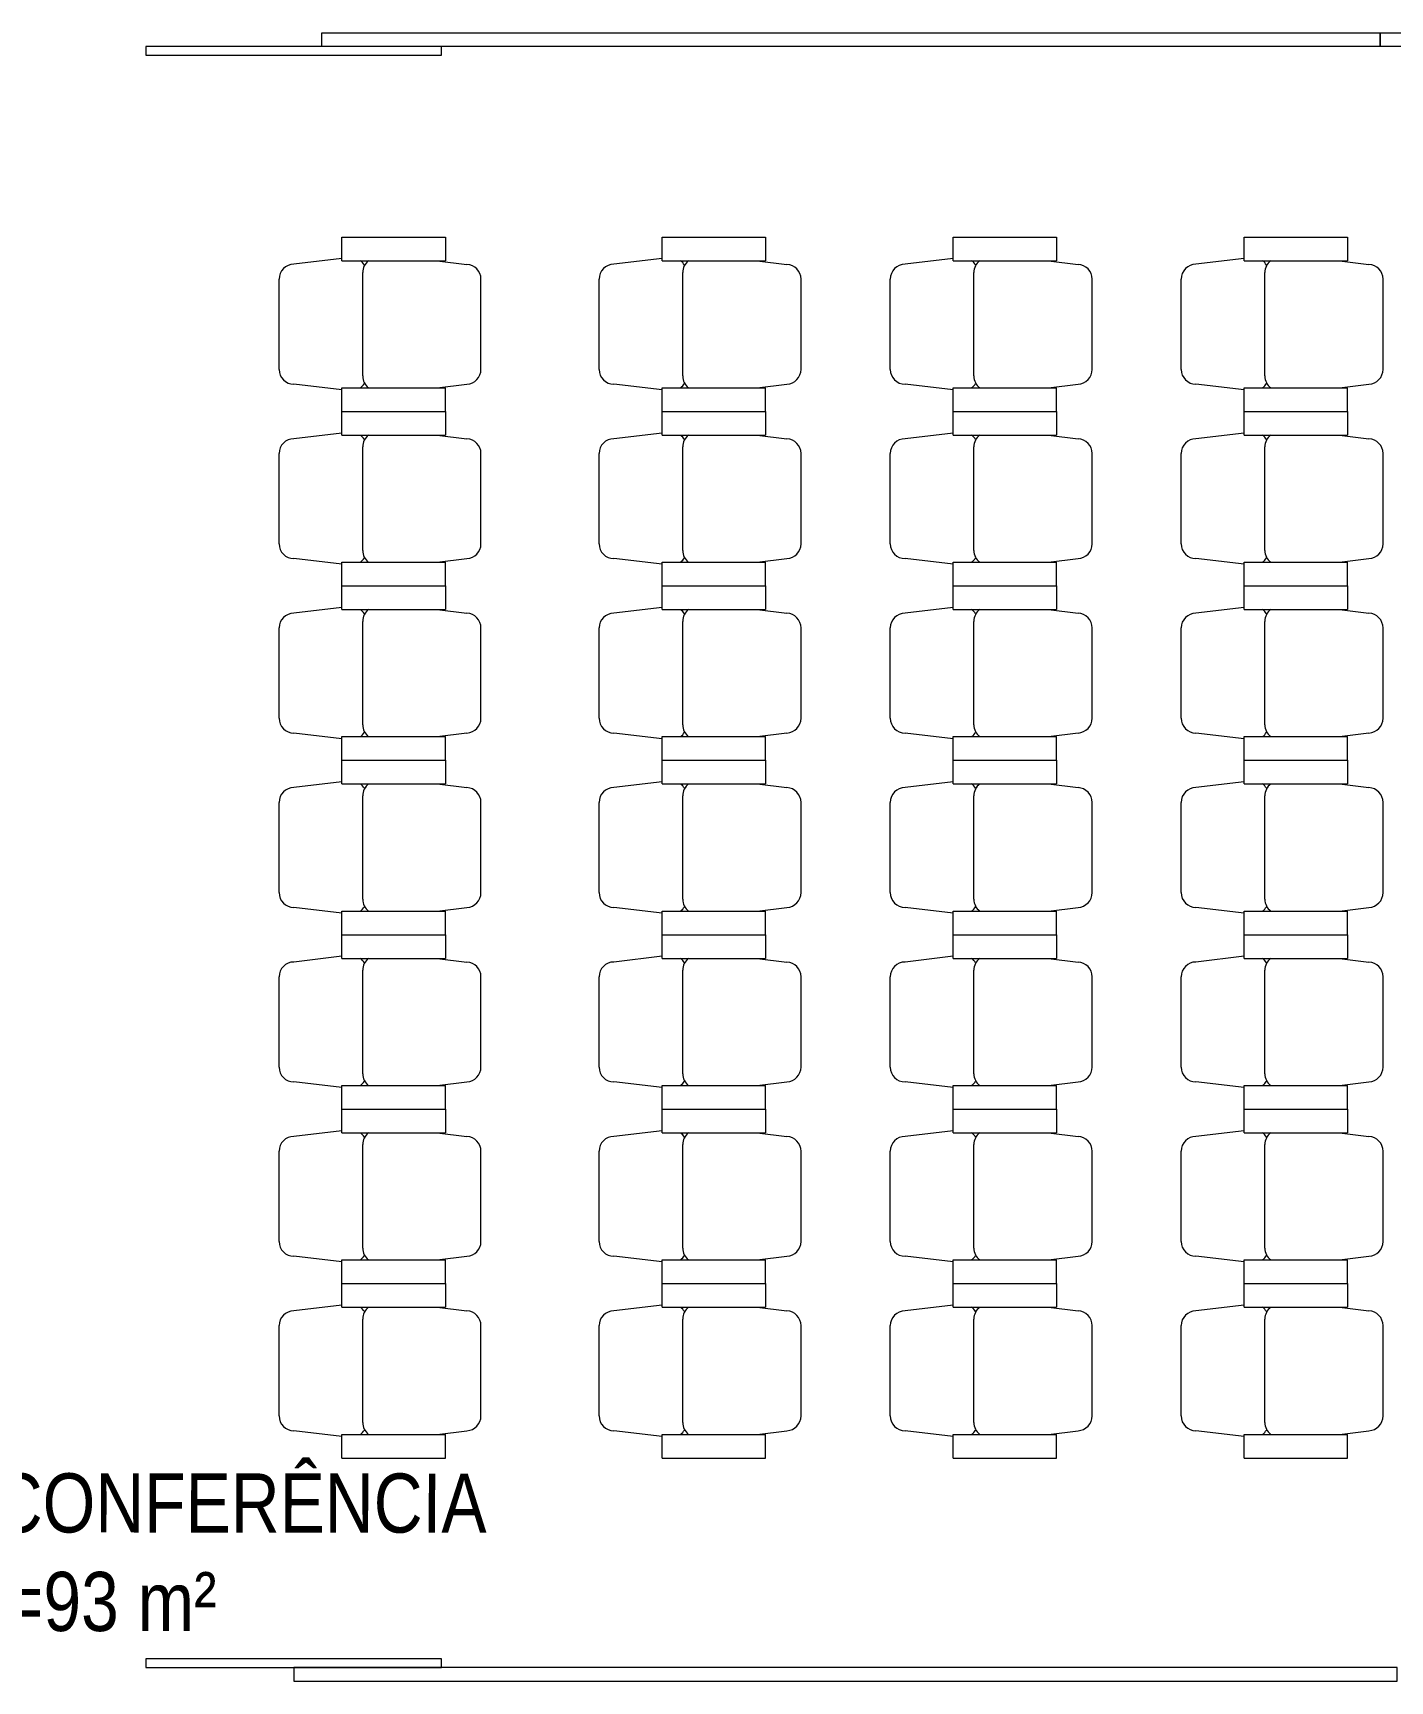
# Model space of a CAD drawing. Header units: metres. Extents: x -71 to 881, y -503 to 661.
# Drawn here: x -53.54 to -48.95, y 157.23 to 162.8 of the extents above; entities that cross this region are included whole.
import ezdxf

# ---------------------------------------------------------------- set-up
doc = ezdxf.new("R2010")
doc.units = ezdxf.units.M
doc.layers.add('05. Textos', color=5, linetype='Continuous', lineweight=0)
doc.layers.add('07. Mobiliário', color=51, linetype='Continuous', lineweight=5)
doc.styles.add('ESC 1.100', font='ARIALN.TTF', dxfattribs={"height": 0.2})

msp = doc.modelspace()

# ---------------------------------------------------------------- linework, layer by layer
at = {"layer": '07. Mobiliário'}
for p, q in [((-52.4905, 162.0303), (-52.4905, 162.1103)), ((-52.4905, 162.1103), (-52.1405, 162.1103)), ((-52.1405, 162.1103), (-52.1405, 162.0303)), ((-51.408, 162.0303), (-51.408, 162.1103)), ((-51.408, 162.1103), (-51.058, 162.1103)), ((-51.058, 162.1103), (-51.058, 162.0303)), ((-50.4233, 162.0303), (-50.4233, 162.1103)), ((-50.4233, 162.1103), (-50.0733, 162.1103)), ((-50.0733, 162.1103), (-50.0733, 162.0303)), ((-49.4394, 162.0303), (-49.4394, 162.1103)), ((-49.4394, 162.1103), (-49.0894, 162.1103)), ((-49.0894, 162.1103), (-49.0894, 162.0303)), ((-52.4905, 162.0373), (-52.6534, 162.018)), ((-52.4905, 162.0303), (-52.1405, 162.0303)), ((-52.1684, 162.0303), (-52.068, 162.0179)), ((-51.408, 162.0373), (-51.5709, 162.018)), ((-51.408, 162.0303), (-51.058, 162.0303)), ((-51.0859, 162.0303), (-50.9855, 162.0179)), ((-50.4233, 162.0373), (-50.5862, 162.018)), ((-50.4233, 162.0303), (-50.0733, 162.0303)), ((-50.1012, 162.0303), (-50.0009, 162.0179)), ((-49.4394, 162.0373), (-49.6022, 162.018)), ((-49.4394, 162.0303), (-49.0894, 162.0303)), ((-49.1172, 162.0303), (-49.0169, 162.0179)), ((-52.7034, 161.6626), (-52.7034, 161.968)), ((-52.4205, 161.6403), (-52.4205, 161.9903)), ((-52.0205, 161.6626), (-52.0205, 161.968)), ((-51.6209, 161.6626), (-51.6209, 161.968)), ((-51.338, 161.6403), (-51.338, 161.9903)), ((-50.938, 161.6626), (-50.938, 161.968)), ((-50.6362, 161.6626), (-50.6362, 161.968)), ((-50.3533, 161.6403), (-50.3533, 161.9903)), ((-49.9533, 161.6626), (-49.9533, 161.968)), ((-49.6522, 161.6626), (-49.6522, 161.968)), ((-49.3694, 161.6403), (-49.3694, 161.9903)), ((-48.9694, 161.6626), (-48.9694, 161.968)), ((-52.4905, 161.5933), (-52.6534, 161.6126)), ((-52.1684, 161.6003), (-52.068, 161.6127)), ((-51.408, 161.5933), (-51.5709, 161.6126)), ((-51.0859, 161.6003), (-50.9855, 161.6127)), ((-50.4233, 161.5933), (-50.5862, 161.6126)), ((-50.1012, 161.6003), (-50.0009, 161.6127)), ((-49.4394, 161.5933), (-49.6022, 161.6126)), ((-49.1172, 161.6003), (-49.0169, 161.6127)), ((-52.4905, 161.5203), (-52.4905, 161.6003)), ((-52.4905, 161.6003), (-52.1405, 161.6003)), ((-52.1405, 161.5203), (-52.1405, 161.6003)), ((-51.408, 161.5203), (-51.408, 161.6003)), ((-51.408, 161.6003), (-51.058, 161.6003)), ((-51.058, 161.5203), (-51.058, 161.6003)), ((-50.4233, 161.5203), (-50.4233, 161.6003)), ((-50.4233, 161.6003), (-50.0733, 161.6003)), ((-50.0733, 161.5203), (-50.0733, 161.6003)), ((-49.4394, 161.5203), (-49.4394, 161.6003)), ((-49.4394, 161.6003), (-49.0894, 161.6003)), ((-49.0894, 161.5203), (-49.0894, 161.6003)), ((-52.4905, 161.4403), (-52.4905, 161.5203)), ((-52.4905, 161.5203), (-52.1405, 161.5203)), ((-52.4905, 161.5203), (-52.1405, 161.5203)), ((-52.1405, 161.5203), (-52.1405, 161.4403)), ((-51.408, 161.4403), (-51.408, 161.5203)), ((-51.408, 161.5203), (-51.058, 161.5203)), ((-51.408, 161.5203), (-51.058, 161.5203)), ((-51.058, 161.5203), (-51.058, 161.4403)), ((-50.4233, 161.4403), (-50.4233, 161.5203)), ((-50.4233, 161.5203), (-50.0733, 161.5203)), ((-50.4233, 161.5203), (-50.0733, 161.5203)), ((-50.0733, 161.5203), (-50.0733, 161.4403)), ((-49.4394, 161.4403), (-49.4394, 161.5203)), ((-49.4394, 161.5203), (-49.0894, 161.5203)), ((-49.4394, 161.5203), (-49.0894, 161.5203)), ((-49.0894, 161.5203), (-49.0894, 161.4403)), ((-52.4905, 161.4473), (-52.6534, 161.428)), ((-51.408, 161.4473), (-51.5709, 161.428)), ((-50.4233, 161.4473), (-50.5862, 161.428)), ((-49.4394, 161.4473), (-49.6022, 161.428)), ((-52.4905, 161.4403), (-52.1405, 161.4403)), ((-52.4205, 161.0503), (-52.4205, 161.4003)), ((-52.1684, 161.4403), (-52.068, 161.4279)), ((-51.408, 161.4403), (-51.058, 161.4403)), ((-51.338, 161.0503), (-51.338, 161.4003)), ((-51.0859, 161.4403), (-50.9855, 161.4279)), ((-50.4233, 161.4403), (-50.0733, 161.4403)), ((-50.3533, 161.0503), (-50.3533, 161.4003)), ((-50.1012, 161.4403), (-50.0009, 161.4279)), ((-49.4394, 161.4403), (-49.0894, 161.4403)), ((-49.3694, 161.0503), (-49.3694, 161.4003)), ((-49.1172, 161.4403), (-49.0169, 161.4279)), ((-52.7034, 161.0726), (-52.7034, 161.378)), ((-52.0205, 161.0726), (-52.0205, 161.378)), ((-51.6209, 161.0726), (-51.6209, 161.378)), ((-50.938, 161.0726), (-50.938, 161.378)), ((-50.6362, 161.0726), (-50.6362, 161.378)), ((-49.9533, 161.0726), (-49.9533, 161.378)), ((-49.6522, 161.0726), (-49.6522, 161.378)), ((-48.9694, 161.0726), (-48.9694, 161.378)), ((-52.4905, 161.0033), (-52.6534, 161.0226)), ((-52.4905, 160.9303), (-52.4905, 161.0103)), ((-52.4905, 161.0103), (-52.1405, 161.0103)), ((-52.1684, 161.0103), (-52.068, 161.0227)), ((-52.1405, 160.9303), (-52.1405, 161.0103)), ((-51.408, 161.0033), (-51.5709, 161.0226)), ((-51.408, 160.9303), (-51.408, 161.0103)), ((-51.408, 161.0103), (-51.058, 161.0103)), ((-51.0859, 161.0103), (-50.9855, 161.0227)), ((-51.058, 160.9303), (-51.058, 161.0103)), ((-50.4233, 161.0033), (-50.5862, 161.0226)), ((-50.4233, 160.9303), (-50.4233, 161.0103)), ((-50.4233, 161.0103), (-50.0733, 161.0103)), ((-50.1012, 161.0103), (-50.0009, 161.0227)), ((-50.0733, 160.9303), (-50.0733, 161.0103)), ((-49.4394, 161.0033), (-49.6022, 161.0226)), ((-49.4394, 160.9303), (-49.4394, 161.0103)), ((-49.4394, 161.0103), (-49.0894, 161.0103)), ((-49.1172, 161.0103), (-49.0169, 161.0227)), ((-49.0894, 160.9303), (-49.0894, 161.0103)), ((-52.4905, 160.8503), (-52.4905, 160.9303)), ((-52.4905, 160.9303), (-52.1405, 160.9303)), ((-52.4905, 160.9303), (-52.1405, 160.9303)), ((-52.1405, 160.9303), (-52.1405, 160.8503)), ((-51.408, 160.8503), (-51.408, 160.9303)), ((-51.408, 160.9303), (-51.058, 160.9303)), ((-51.408, 160.9303), (-51.058, 160.9303)), ((-51.058, 160.9303), (-51.058, 160.8503)), ((-50.4233, 160.8503), (-50.4233, 160.9303)), ((-50.4233, 160.9303), (-50.0733, 160.9303)), ((-50.4233, 160.9303), (-50.0733, 160.9303)), ((-50.0733, 160.9303), (-50.0733, 160.8503)), ((-49.4394, 160.8503), (-49.4394, 160.9303)), ((-49.4394, 160.9303), (-49.0894, 160.9303)), ((-49.4394, 160.9303), (-49.0894, 160.9303)), ((-49.0894, 160.9303), (-49.0894, 160.8503)), ((-52.4905, 160.8573), (-52.6534, 160.838)), ((-52.4905, 160.8503), (-52.1405, 160.8503)), ((-52.1684, 160.8503), (-52.068, 160.8379)), ((-51.408, 160.8573), (-51.5709, 160.838)), ((-51.408, 160.8503), (-51.058, 160.8503)), ((-51.0859, 160.8503), (-50.9855, 160.8379)), ((-50.4233, 160.8573), (-50.5862, 160.838)), ((-50.4233, 160.8503), (-50.0733, 160.8503)), ((-50.1012, 160.8503), (-50.0009, 160.8379)), ((-49.4394, 160.8573), (-49.6022, 160.838)), ((-49.4394, 160.8503), (-49.0894, 160.8503)), ((-49.1172, 160.8503), (-49.0169, 160.8379)), ((-52.7034, 160.4826), (-52.7034, 160.788)), ((-52.4205, 160.4603), (-52.4205, 160.8103)), ((-52.0205, 160.4826), (-52.0205, 160.788)), ((-51.6209, 160.4826), (-51.6209, 160.788)), ((-51.338, 160.4603), (-51.338, 160.8103)), ((-50.938, 160.4826), (-50.938, 160.788)), ((-50.6362, 160.4826), (-50.6362, 160.788)), ((-50.3533, 160.4603), (-50.3533, 160.8103)), ((-49.9533, 160.4826), (-49.9533, 160.788)), ((-49.6522, 160.4826), (-49.6522, 160.788)), ((-49.3694, 160.4603), (-49.3694, 160.8103)), ((-48.9694, 160.4826), (-48.9694, 160.788)), ((-52.4905, 160.4133), (-52.6534, 160.4326)), ((-52.4905, 160.3403), (-52.4905, 160.4203)), ((-52.4905, 160.4203), (-52.1405, 160.4203)), ((-52.1684, 160.4203), (-52.068, 160.4327)), ((-52.1405, 160.3403), (-52.1405, 160.4203)), ((-51.408, 160.4133), (-51.5709, 160.4326)), ((-51.408, 160.3403), (-51.408, 160.4203)), ((-51.408, 160.4203), (-51.058, 160.4203)), ((-51.0859, 160.4203), (-50.9855, 160.4327)), ((-51.058, 160.3403), (-51.058, 160.4203)), ((-50.4233, 160.4133), (-50.5862, 160.4326)), ((-50.4233, 160.3403), (-50.4233, 160.4203)), ((-50.4233, 160.4203), (-50.0733, 160.4203)), ((-50.1012, 160.4203), (-50.0009, 160.4327)), ((-50.0733, 160.3403), (-50.0733, 160.4203)), ((-49.4394, 160.4133), (-49.6022, 160.4326)), ((-49.4394, 160.3403), (-49.4394, 160.4203)), ((-49.4394, 160.4203), (-49.0894, 160.4203)), ((-49.1172, 160.4203), (-49.0169, 160.4327)), ((-49.0894, 160.3403), (-49.0894, 160.4203)), ((-52.4905, 160.2603), (-52.4905, 160.3403)), ((-52.4905, 160.3403), (-52.1405, 160.3403)), ((-52.4905, 160.3403), (-52.1405, 160.3403)), ((-52.1405, 160.3403), (-52.1405, 160.2603)), ((-51.408, 160.2603), (-51.408, 160.3403)), ((-51.408, 160.3403), (-51.058, 160.3403)), ((-51.408, 160.3403), (-51.058, 160.3403)), ((-51.058, 160.3403), (-51.058, 160.2603)), ((-50.4233, 160.2603), (-50.4233, 160.3403)), ((-50.4233, 160.3403), (-50.0733, 160.3403)), ((-50.4233, 160.3403), (-50.0733, 160.3403)), ((-50.0733, 160.3403), (-50.0733, 160.2603)), ((-49.4394, 160.2603), (-49.4394, 160.3403)), ((-49.4394, 160.3403), (-49.0894, 160.3403)), ((-49.4394, 160.3403), (-49.0894, 160.3403)), ((-49.0894, 160.3403), (-49.0894, 160.2603)), ((-52.4905, 160.2673), (-52.6534, 160.248)), ((-52.4905, 160.2603), (-52.1405, 160.2603)), ((-52.4205, 159.8703), (-52.4205, 160.2203)), ((-52.1684, 160.2603), (-52.068, 160.2479)), ((-51.408, 160.2673), (-51.5709, 160.248)), ((-51.408, 160.2603), (-51.058, 160.2603)), ((-51.338, 159.8703), (-51.338, 160.2203)), ((-51.0859, 160.2603), (-50.9855, 160.2479)), ((-50.4233, 160.2673), (-50.5862, 160.248)), ((-50.4233, 160.2603), (-50.0733, 160.2603)), ((-50.3533, 159.8703), (-50.3533, 160.2203)), ((-50.1012, 160.2603), (-50.0009, 160.2479)), ((-49.4394, 160.2673), (-49.6022, 160.248)), ((-49.4394, 160.2603), (-49.0894, 160.2603)), ((-49.3694, 159.8703), (-49.3694, 160.2203)), ((-49.1172, 160.2603), (-49.0169, 160.2479)), ((-52.7034, 159.8926), (-52.7034, 160.198)), ((-52.0205, 159.8926), (-52.0205, 160.198)), ((-51.6209, 159.8926), (-51.6209, 160.198)), ((-50.938, 159.8926), (-50.938, 160.198)), ((-50.6362, 159.8926), (-50.6362, 160.198)), ((-49.9533, 159.8926), (-49.9533, 160.198)), ((-49.6522, 159.8926), (-49.6522, 160.198)), ((-48.9694, 159.8926), (-48.9694, 160.198)), ((-52.4905, 159.8233), (-52.6534, 159.8426)), ((-52.4905, 159.7503), (-52.4905, 159.8303)), ((-52.4905, 159.8303), (-52.1405, 159.8303)), ((-52.1684, 159.8303), (-52.068, 159.8427)), ((-52.1405, 159.7503), (-52.1405, 159.8303)), ((-51.408, 159.8233), (-51.5709, 159.8426)), ((-51.408, 159.7503), (-51.408, 159.8303)), ((-51.408, 159.8303), (-51.058, 159.8303)), ((-51.0859, 159.8303), (-50.9855, 159.8427)), ((-51.058, 159.7503), (-51.058, 159.8303)), ((-50.4233, 159.8233), (-50.5862, 159.8426)), ((-50.4233, 159.7503), (-50.4233, 159.8303)), ((-50.4233, 159.8303), (-50.0733, 159.8303)), ((-50.1012, 159.8303), (-50.0009, 159.8427)), ((-50.0733, 159.7503), (-50.0733, 159.8303)), ((-49.4394, 159.8233), (-49.6022, 159.8426)), ((-49.4394, 159.7503), (-49.4394, 159.8303)), ((-49.4394, 159.8303), (-49.0894, 159.8303)), ((-49.1172, 159.8303), (-49.0169, 159.8427)), ((-49.0894, 159.7503), (-49.0894, 159.8303)), ((-52.4905, 159.7503), (-52.1405, 159.7503)), ((-52.4905, 159.6703), (-52.4905, 159.7503)), ((-52.4905, 159.7503), (-52.1405, 159.7503)), ((-52.1405, 159.7503), (-52.1405, 159.6703)), ((-51.408, 159.7503), (-51.058, 159.7503)), ((-51.408, 159.6703), (-51.408, 159.7503)), ((-51.408, 159.7503), (-51.058, 159.7503)), ((-51.058, 159.7503), (-51.058, 159.6703)), ((-50.4233, 159.7503), (-50.0733, 159.7503)), ((-50.4233, 159.6703), (-50.4233, 159.7503)), ((-50.4233, 159.7503), (-50.0733, 159.7503)), ((-50.0733, 159.7503), (-50.0733, 159.6703)), ((-49.4394, 159.7503), (-49.0894, 159.7503)), ((-49.4394, 159.6703), (-49.4394, 159.7503)), ((-49.4394, 159.7503), (-49.0894, 159.7503)), ((-49.0894, 159.7503), (-49.0894, 159.6703)), ((-52.4905, 159.6773), (-52.6534, 159.658)), ((-52.4905, 159.6703), (-52.1405, 159.6703)), ((-52.1684, 159.6703), (-52.068, 159.6579)), ((-51.408, 159.6773), (-51.5709, 159.658)), ((-51.408, 159.6703), (-51.058, 159.6703)), ((-51.0859, 159.6703), (-50.9855, 159.6579)), ((-50.4233, 159.6773), (-50.5862, 159.658)), ((-50.4233, 159.6703), (-50.0733, 159.6703)), ((-50.1012, 159.6703), (-50.0009, 159.6579)), ((-49.4394, 159.6773), (-49.6022, 159.658)), ((-49.4394, 159.6703), (-49.0894, 159.6703)), ((-49.1172, 159.6703), (-49.0169, 159.6579)), ((-52.7034, 159.3026), (-52.7034, 159.608)), ((-52.4205, 159.2803), (-52.4205, 159.6303)), ((-52.0205, 159.3026), (-52.0205, 159.608)), ((-51.6209, 159.3026), (-51.6209, 159.608)), ((-51.338, 159.2803), (-51.338, 159.6303)), ((-50.938, 159.3026), (-50.938, 159.608)), ((-50.6362, 159.3026), (-50.6362, 159.608)), ((-50.3533, 159.2803), (-50.3533, 159.6303)), ((-49.9533, 159.3026), (-49.9533, 159.608)), ((-49.6522, 159.3026), (-49.6522, 159.608)), ((-49.3694, 159.2803), (-49.3694, 159.6303)), ((-48.9694, 159.3026), (-48.9694, 159.608)), ((-52.4905, 159.2333), (-52.6534, 159.2526)), ((-52.4905, 159.1603), (-52.4905, 159.2403)), ((-52.4905, 159.2403), (-52.1405, 159.2403)), ((-52.1684, 159.2403), (-52.068, 159.2527)), ((-52.1405, 159.1603), (-52.1405, 159.2403)), ((-51.408, 159.2333), (-51.5709, 159.2526)), ((-51.408, 159.1603), (-51.408, 159.2403)), ((-51.408, 159.2403), (-51.058, 159.2403)), ((-51.0859, 159.2403), (-50.9855, 159.2527)), ((-51.058, 159.1603), (-51.058, 159.2403)), ((-50.4233, 159.2333), (-50.5862, 159.2526)), ((-50.4233, 159.1603), (-50.4233, 159.2403)), ((-50.4233, 159.2403), (-50.0733, 159.2403)), ((-50.1012, 159.2403), (-50.0009, 159.2527)), ((-50.0733, 159.1603), (-50.0733, 159.2403)), ((-49.4394, 159.2333), (-49.6022, 159.2526)), ((-49.4394, 159.1603), (-49.4394, 159.2403)), ((-49.4394, 159.2403), (-49.0894, 159.2403)), ((-49.1172, 159.2403), (-49.0169, 159.2527)), ((-49.0894, 159.1603), (-49.0894, 159.2403)), ((-52.4905, 159.0803), (-52.4905, 159.1603)), ((-52.4905, 159.1603), (-52.1405, 159.1603)), ((-52.4905, 159.1603), (-52.1405, 159.1603)), ((-52.1405, 159.1603), (-52.1405, 159.0803)), ((-51.408, 159.0803), (-51.408, 159.1603)), ((-51.408, 159.1603), (-51.058, 159.1603)), ((-51.408, 159.1603), (-51.058, 159.1603)), ((-51.058, 159.1603), (-51.058, 159.0803)), ((-50.4233, 159.0803), (-50.4233, 159.1603)), ((-50.4233, 159.1603), (-50.0733, 159.1603)), ((-50.4233, 159.1603), (-50.0733, 159.1603)), ((-50.0733, 159.1603), (-50.0733, 159.0803)), ((-49.4394, 159.0803), (-49.4394, 159.1603)), ((-49.4394, 159.1603), (-49.0894, 159.1603)), ((-49.4394, 159.1603), (-49.0894, 159.1603)), ((-49.0894, 159.1603), (-49.0894, 159.0803)), ((-52.4905, 159.0873), (-52.6534, 159.068)), ((-52.4905, 159.0803), (-52.1405, 159.0803)), ((-52.1684, 159.0803), (-52.068, 159.0679)), ((-51.408, 159.0873), (-51.5709, 159.068)), ((-51.408, 159.0803), (-51.058, 159.0803)), ((-51.0859, 159.0803), (-50.9855, 159.0679)), ((-50.4233, 159.0873), (-50.5862, 159.068)), ((-50.4233, 159.0803), (-50.0733, 159.0803)), ((-50.1012, 159.0803), (-50.0009, 159.0679)), ((-49.4394, 159.0873), (-49.6022, 159.068)), ((-49.4394, 159.0803), (-49.0894, 159.0803)), ((-49.1172, 159.0803), (-49.0169, 159.0679)), ((-52.7034, 158.7126), (-52.7034, 159.018)), ((-52.4205, 158.6903), (-52.4205, 159.0403)), ((-52.0205, 158.7126), (-52.0205, 159.018)), ((-51.6209, 158.7126), (-51.6209, 159.018)), ((-51.338, 158.6903), (-51.338, 159.0403)), ((-50.938, 158.7126), (-50.938, 159.018)), ((-50.6362, 158.7126), (-50.6362, 159.018)), ((-50.3533, 158.6903), (-50.3533, 159.0403)), ((-49.9533, 158.7126), (-49.9533, 159.018)), ((-49.6522, 158.7126), (-49.6522, 159.018)), ((-49.3694, 158.6903), (-49.3694, 159.0403)), ((-48.9694, 158.7126), (-48.9694, 159.018)), ((-52.4905, 158.6433), (-52.6534, 158.6626)), ((-52.1684, 158.6503), (-52.068, 158.6627)), ((-51.408, 158.6433), (-51.5709, 158.6626)), ((-51.0859, 158.6503), (-50.9855, 158.6627)), ((-50.4233, 158.6433), (-50.5862, 158.6626)), ((-50.1012, 158.6503), (-50.0009, 158.6627)), ((-49.4394, 158.6433), (-49.6022, 158.6626)), ((-49.1172, 158.6503), (-49.0169, 158.6627)), ((-52.4905, 158.5703), (-52.4905, 158.6503)), ((-52.4905, 158.6503), (-52.1405, 158.6503)), ((-52.1405, 158.5703), (-52.1405, 158.6503)), ((-51.408, 158.5703), (-51.408, 158.6503)), ((-51.408, 158.6503), (-51.058, 158.6503)), ((-51.058, 158.5703), (-51.058, 158.6503)), ((-50.4233, 158.5703), (-50.4233, 158.6503)), ((-50.4233, 158.6503), (-50.0733, 158.6503)), ((-50.0733, 158.5703), (-50.0733, 158.6503)), ((-49.4394, 158.5703), (-49.4394, 158.6503)), ((-49.4394, 158.6503), (-49.0894, 158.6503)), ((-49.0894, 158.5703), (-49.0894, 158.6503)), ((-52.4905, 158.4903), (-52.4905, 158.5703)), ((-52.4905, 158.5703), (-52.1405, 158.5703)), ((-52.4905, 158.5703), (-52.1405, 158.5703)), ((-52.1405, 158.5703), (-52.1405, 158.4903)), ((-51.408, 158.4903), (-51.408, 158.5703)), ((-51.408, 158.5703), (-51.058, 158.5703)), ((-51.408, 158.5703), (-51.058, 158.5703)), ((-51.058, 158.5703), (-51.058, 158.4903)), ((-50.4233, 158.4903), (-50.4233, 158.5703)), ((-50.4233, 158.5703), (-50.0733, 158.5703)), ((-50.4233, 158.5703), (-50.0733, 158.5703)), ((-50.0733, 158.5703), (-50.0733, 158.4903)), ((-49.4394, 158.4903), (-49.4394, 158.5703)), ((-49.4394, 158.5703), (-49.0894, 158.5703)), ((-49.4394, 158.5703), (-49.0894, 158.5703)), ((-49.0894, 158.5703), (-49.0894, 158.4903)), ((-52.4905, 158.4973), (-52.6534, 158.478)), ((-52.4905, 158.4903), (-52.1405, 158.4903)), ((-52.1684, 158.4903), (-52.068, 158.4779)), ((-51.408, 158.4973), (-51.5709, 158.478)), ((-51.408, 158.4903), (-51.058, 158.4903)), ((-51.0859, 158.4903), (-50.9855, 158.4779)), ((-50.4233, 158.4973), (-50.5862, 158.478)), ((-50.4233, 158.4903), (-50.0733, 158.4903)), ((-50.1012, 158.4903), (-50.0009, 158.4779)), ((-49.4394, 158.4973), (-49.6022, 158.478)), ((-49.4394, 158.4903), (-49.0894, 158.4903)), ((-49.1172, 158.4903), (-49.0169, 158.4779)), ((-52.4205, 158.1003), (-52.4205, 158.4503)), ((-51.338, 158.1003), (-51.338, 158.4503)), ((-50.3533, 158.1003), (-50.3533, 158.4503)), ((-49.3694, 158.1003), (-49.3694, 158.4503)), ((-52.7034, 158.1226), (-52.7034, 158.428)), ((-52.0205, 158.1226), (-52.0205, 158.428)), ((-51.6209, 158.1226), (-51.6209, 158.428)), ((-50.938, 158.1226), (-50.938, 158.428)), ((-50.6362, 158.1226), (-50.6362, 158.428)), ((-49.9533, 158.1226), (-49.9533, 158.428)), ((-49.6522, 158.1226), (-49.6522, 158.428)), ((-48.9694, 158.1226), (-48.9694, 158.428)), ((-52.4905, 158.0533), (-52.6534, 158.0726)), ((-52.4905, 157.9803), (-52.4905, 158.0603)), ((-52.4905, 158.0603), (-52.1405, 158.0603)), ((-52.1684, 158.0603), (-52.068, 158.0727)), ((-52.1405, 157.9803), (-52.1405, 158.0603)), ((-51.408, 158.0533), (-51.5709, 158.0726)), ((-51.408, 157.9803), (-51.408, 158.0603)), ((-51.408, 158.0603), (-51.058, 158.0603)), ((-51.0859, 158.0603), (-50.9855, 158.0727)), ((-51.058, 157.9803), (-51.058, 158.0603)), ((-50.4233, 158.0533), (-50.5862, 158.0726)), ((-50.4233, 157.9803), (-50.4233, 158.0603)), ((-50.4233, 158.0603), (-50.0733, 158.0603)), ((-50.1012, 158.0603), (-50.0009, 158.0727)), ((-50.0733, 157.9803), (-50.0733, 158.0603)), ((-49.4394, 158.0533), (-49.6022, 158.0726)), ((-49.4394, 157.9803), (-49.4394, 158.0603)), ((-49.4394, 158.0603), (-49.0894, 158.0603)), ((-49.1172, 158.0603), (-49.0169, 158.0727)), ((-49.0894, 157.9803), (-49.0894, 158.0603)), ((-52.4905, 157.9803), (-52.1405, 157.9803)), ((-51.408, 157.9803), (-51.058, 157.9803)), ((-50.4233, 157.9803), (-50.0733, 157.9803)), ((-49.4394, 157.9803), (-49.0894, 157.9803)), ((-52.6537, 157.2716), (-52.6537, 157.2259))]:
    msp.add_line(p, q, dxfattribs=at)
for points in [[(-52.5583, 162.8006), (-48.9793, 162.8006), (-48.9793, 162.7549), (-52.5583, 162.7549)], [(-48.9793, 162.8006), (-41.1182, 162.8006), (-41.1182, 162.7549), (-48.9793, 162.7549)], [(-52.1537, 162.7549), (-53.1537, 162.7549), (-53.1537, 162.726), (-52.1537, 162.726)], [(-52.1537, 157.3005), (-53.1537, 157.3005), (-53.1537, 157.2716), (-52.1537, 157.2716)]]:
    msp.add_lwpolyline(points, close=True, dxfattribs=at)
msp.add_lwpolyline([(-52.6537, 157.2259), (-48.9221, 157.2259), (-48.9221, 157.2716), (-52.6537, 157.2716)], dxfattribs=at)
for centre, start, end in [((-52.6534, 161.968), 90, 180), ((-52.458, 161.9903), 30.4119, 53.1301), ((-52.3705, 161.9903), 126.8699, 180), ((-52.0705, 161.968), 0, 87.1679), ((-51.5709, 161.968), 90, 180), ((-51.3755, 161.9903), 30.4119, 53.1301), ((-51.288, 161.9903), 126.8699, 180), ((-50.988, 161.968), 0, 87.1679), ((-50.5862, 161.968), 90, 180), ((-50.3908, 161.9903), 30.4119, 53.1301), ((-50.3033, 161.9903), 126.8699, 180), ((-50.0033, 161.968), 0, 87.1679), ((-49.6022, 161.968), 90, 180), ((-49.4069, 161.9903), 30.4119, 53.1301), ((-49.3194, 161.9903), 126.8699, 180), ((-49.0194, 161.968), 0, 87.1679), ((-52.6534, 161.6626), 180, 270), ((-52.458, 161.6403), 306.8699, 329.5881), ((-52.3705, 161.6403), 180, 233.1301), ((-52.0705, 161.6626), 272.8321, 360), ((-51.5709, 161.6626), 180, 270), ((-51.3755, 161.6403), 306.8699, 329.5881), ((-51.288, 161.6403), 180, 233.1301), ((-50.988, 161.6626), 272.8321, 360), ((-50.5862, 161.6626), 180, 270), ((-50.3908, 161.6403), 306.8699, 329.5881), ((-50.3033, 161.6403), 180, 233.1301), ((-50.0033, 161.6626), 272.8321, 360), ((-49.6022, 161.6626), 180, 270), ((-49.4069, 161.6403), 306.8699, 329.5881), ((-49.3194, 161.6403), 180, 233.1301), ((-49.0194, 161.6626), 272.8321, 360), ((-52.6534, 161.378), 90, 180), ((-52.458, 161.4003), 30.4119, 53.1301), ((-52.3705, 161.4003), 126.8699, 180), ((-52.0705, 161.378), 0, 87.1679), ((-51.5709, 161.378), 90, 180), ((-51.3755, 161.4003), 30.4119, 53.1301), ((-51.288, 161.4003), 126.8699, 180), ((-50.988, 161.378), 0, 87.1679), ((-50.5862, 161.378), 90, 180), ((-50.3908, 161.4003), 30.4119, 53.1301), ((-50.3033, 161.4003), 126.8699, 180), ((-50.0033, 161.378), 0, 87.1679), ((-49.6022, 161.378), 90, 180), ((-49.4069, 161.4003), 30.4119, 53.1301), ((-49.3194, 161.4003), 126.8699, 180), ((-49.0194, 161.378), 0, 87.1679), ((-52.6534, 161.0726), 180, 270), ((-52.0705, 161.0726), 272.8321, 360), ((-51.5709, 161.0726), 180, 270), ((-50.988, 161.0726), 272.8321, 360), ((-50.5862, 161.0726), 180, 270), ((-50.0033, 161.0726), 272.8321, 360), ((-49.6022, 161.0726), 180, 270), ((-49.0194, 161.0726), 272.8321, 360), ((-52.458, 161.0503), 306.8699, 329.5881), ((-52.3705, 161.0503), 180, 233.1301), ((-51.3755, 161.0503), 306.8699, 329.5881), ((-51.288, 161.0503), 180, 233.1301), ((-50.3908, 161.0503), 306.8699, 329.5881), ((-50.3033, 161.0503), 180, 233.1301), ((-49.4069, 161.0503), 306.8699, 329.5881), ((-49.3194, 161.0503), 180, 233.1301), ((-52.6534, 160.788), 90, 180), ((-52.458, 160.8103), 30.4119, 53.1301), ((-52.3705, 160.8103), 126.8699, 180), ((-52.0705, 160.788), 0, 87.1679), ((-51.5709, 160.788), 90, 180), ((-51.3755, 160.8103), 30.4119, 53.1301), ((-51.288, 160.8103), 126.8699, 180), ((-50.988, 160.788), 0, 87.1679), ((-50.5862, 160.788), 90, 180), ((-50.3908, 160.8103), 30.4119, 53.1301), ((-50.3033, 160.8103), 126.8699, 180), ((-50.0033, 160.788), 0, 87.1679), ((-49.6022, 160.788), 90, 180), ((-49.4069, 160.8103), 30.4119, 53.1301), ((-49.3194, 160.8103), 126.8699, 180), ((-49.0194, 160.788), 0, 87.1679), ((-52.6534, 160.4826), 180, 270), ((-52.3705, 160.4603), 180, 233.1301), ((-52.0705, 160.4826), 272.8321, 360), ((-51.5709, 160.4826), 180, 270), ((-51.288, 160.4603), 180, 233.1301), ((-50.988, 160.4826), 272.8321, 360), ((-50.5862, 160.4826), 180, 270), ((-50.3033, 160.4603), 180, 233.1301), ((-50.0033, 160.4826), 272.8321, 360), ((-49.6022, 160.4826), 180, 270), ((-49.3194, 160.4603), 180, 233.1301), ((-49.0194, 160.4826), 272.8321, 360), ((-52.458, 160.4603), 306.8699, 329.5881), ((-51.3755, 160.4603), 306.8699, 329.5881), ((-50.3908, 160.4603), 306.8699, 329.5881), ((-49.4069, 160.4603), 306.8699, 329.5881), ((-52.6534, 160.198), 90, 180), ((-52.458, 160.2203), 30.4119, 53.1301), ((-52.3705, 160.2203), 126.8699, 180), ((-52.0705, 160.198), 0, 87.1679), ((-51.5709, 160.198), 90, 180), ((-51.3755, 160.2203), 30.4119, 53.1301), ((-51.288, 160.2203), 126.8699, 180), ((-50.988, 160.198), 0, 87.1679), ((-50.5862, 160.198), 90, 180), ((-50.3908, 160.2203), 30.4119, 53.1301), ((-50.3033, 160.2203), 126.8699, 180), ((-50.0033, 160.198), 0, 87.1679), ((-49.6022, 160.198), 90, 180), ((-49.4069, 160.2203), 30.4119, 53.1301), ((-49.3194, 160.2203), 126.8699, 180), ((-49.0194, 160.198), 0, 87.1679), ((-52.6534, 159.8926), 180, 270), ((-52.0705, 159.8926), 272.8321, 360), ((-51.5709, 159.8926), 180, 270), ((-50.988, 159.8926), 272.8321, 360), ((-50.5862, 159.8926), 180, 270), ((-50.0033, 159.8926), 272.8321, 360), ((-49.6022, 159.8926), 180, 270), ((-49.0194, 159.8926), 272.8321, 360), ((-52.458, 159.8703), 306.8699, 329.5881), ((-52.3705, 159.8703), 180, 233.1301), ((-51.3755, 159.8703), 306.8699, 329.5881), ((-51.288, 159.8703), 180, 233.1301), ((-50.3908, 159.8703), 306.8699, 329.5881), ((-50.3033, 159.8703), 180, 233.1301), ((-49.4069, 159.8703), 306.8699, 329.5881), ((-49.3194, 159.8703), 180, 233.1301), ((-52.458, 159.6303), 30.4119, 53.1301), ((-52.3705, 159.6303), 126.8699, 180), ((-51.3755, 159.6303), 30.4119, 53.1301), ((-51.288, 159.6303), 126.8699, 180), ((-50.3908, 159.6303), 30.4119, 53.1301), ((-50.3033, 159.6303), 126.8699, 180), ((-49.4069, 159.6303), 30.4119, 53.1301), ((-49.3194, 159.6303), 126.8699, 180), ((-52.6534, 159.608), 90, 180), ((-52.0705, 159.608), 0, 87.1679), ((-51.5709, 159.608), 90, 180), ((-50.988, 159.608), 0, 87.1679), ((-50.5862, 159.608), 90, 180), ((-50.0033, 159.608), 0, 87.1679), ((-49.6022, 159.608), 90, 180), ((-49.0194, 159.608), 0, 87.1679), ((-52.6534, 159.3026), 180, 270), ((-52.3705, 159.2803), 180, 233.1301), ((-52.0705, 159.3026), 272.8321, 360), ((-51.5709, 159.3026), 180, 270), ((-51.288, 159.2803), 180, 233.1301), ((-50.988, 159.3026), 272.8321, 360), ((-50.5862, 159.3026), 180, 270), ((-50.3033, 159.2803), 180, 233.1301), ((-50.0033, 159.3026), 272.8321, 360), ((-49.6022, 159.3026), 180, 270), ((-49.3194, 159.2803), 180, 233.1301), ((-49.0194, 159.3026), 272.8321, 360), ((-52.458, 159.2803), 306.8699, 329.5881), ((-51.3755, 159.2803), 306.8699, 329.5881), ((-50.3908, 159.2803), 306.8699, 329.5881), ((-49.4069, 159.2803), 306.8699, 329.5881), ((-52.6534, 159.018), 90, 180), ((-52.458, 159.0403), 30.4119, 53.1301), ((-52.3705, 159.0403), 126.8699, 180), ((-52.0705, 159.018), 0, 87.1679), ((-51.5709, 159.018), 90, 180), ((-51.3755, 159.0403), 30.4119, 53.1301), ((-51.288, 159.0403), 126.8699, 180), ((-50.988, 159.018), 0, 87.1679), ((-50.5862, 159.018), 90, 180), ((-50.3908, 159.0403), 30.4119, 53.1301), ((-50.3033, 159.0403), 126.8699, 180), ((-50.0033, 159.018), 0, 87.1679), ((-49.6022, 159.018), 90, 180), ((-49.4069, 159.0403), 30.4119, 53.1301), ((-49.3194, 159.0403), 126.8699, 180), ((-49.0194, 159.018), 0, 87.1679), ((-52.6534, 158.7126), 180, 270), ((-52.0705, 158.7126), 272.8321, 360), ((-51.5709, 158.7126), 180, 270), ((-50.988, 158.7126), 272.8321, 360), ((-50.5862, 158.7126), 180, 270), ((-50.0033, 158.7126), 272.8321, 360), ((-49.6022, 158.7126), 180, 270), ((-49.0194, 158.7126), 272.8321, 360), ((-52.458, 158.6903), 306.8699, 329.5881), ((-52.3705, 158.6903), 180, 233.1301), ((-51.3755, 158.6903), 306.8699, 329.5881), ((-51.288, 158.6903), 180, 233.1301), ((-50.3908, 158.6903), 306.8699, 329.5881), ((-50.3033, 158.6903), 180, 233.1301), ((-49.4069, 158.6903), 306.8699, 329.5881), ((-49.3194, 158.6903), 180, 233.1301), ((-52.458, 158.4503), 30.4119, 53.1301), ((-52.3705, 158.4503), 126.8699, 180), ((-51.3755, 158.4503), 30.4119, 53.1301), ((-51.288, 158.4503), 126.8699, 180), ((-50.3908, 158.4503), 30.4119, 53.1301), ((-50.3033, 158.4503), 126.8699, 180), ((-49.4069, 158.4503), 30.4119, 53.1301), ((-49.3194, 158.4503), 126.8699, 180), ((-52.6534, 158.428), 90, 180), ((-52.0705, 158.428), 0, 87.1679), ((-51.5709, 158.428), 90, 180), ((-50.988, 158.428), 0, 87.1679), ((-50.5862, 158.428), 90, 180), ((-50.0033, 158.428), 0, 87.1679), ((-49.6022, 158.428), 90, 180), ((-49.0194, 158.428), 0, 87.1679), ((-52.6534, 158.1226), 180, 270), ((-52.3705, 158.1003), 180, 233.1301), ((-52.0705, 158.1226), 272.8321, 360), ((-51.5709, 158.1226), 180, 270), ((-51.288, 158.1003), 180, 233.1301), ((-50.988, 158.1226), 272.8321, 360), ((-50.5862, 158.1226), 180, 270), ((-50.3033, 158.1003), 180, 233.1301), ((-50.0033, 158.1226), 272.8321, 360), ((-49.6022, 158.1226), 180, 270), ((-49.3194, 158.1003), 180, 233.1301), ((-49.0194, 158.1226), 272.8321, 360), ((-52.458, 158.1003), 306.8699, 329.5881), ((-51.3755, 158.1003), 306.8699, 329.5881), ((-50.3908, 158.1003), 306.8699, 329.5881), ((-49.4069, 158.1003), 306.8699, 329.5881)]:
    msp.add_arc(centre, 0.05, start, end, dxfattribs=at)

# ---------------------------------------------------------------- texts
at = {"layer": '05. Textos', "insert": (-53.3505, 157.9284), "char_height": 0.2, "width": 6.866758, "attachment_point": 2, "rotation": 359.9697, "style": 'ESC 1.100'}
msp.add_mtext('SALA DE CONFERÊNCIA\\PA=93 m²', dxfattribs=at)

doc.saveas('drawing.dxf')
